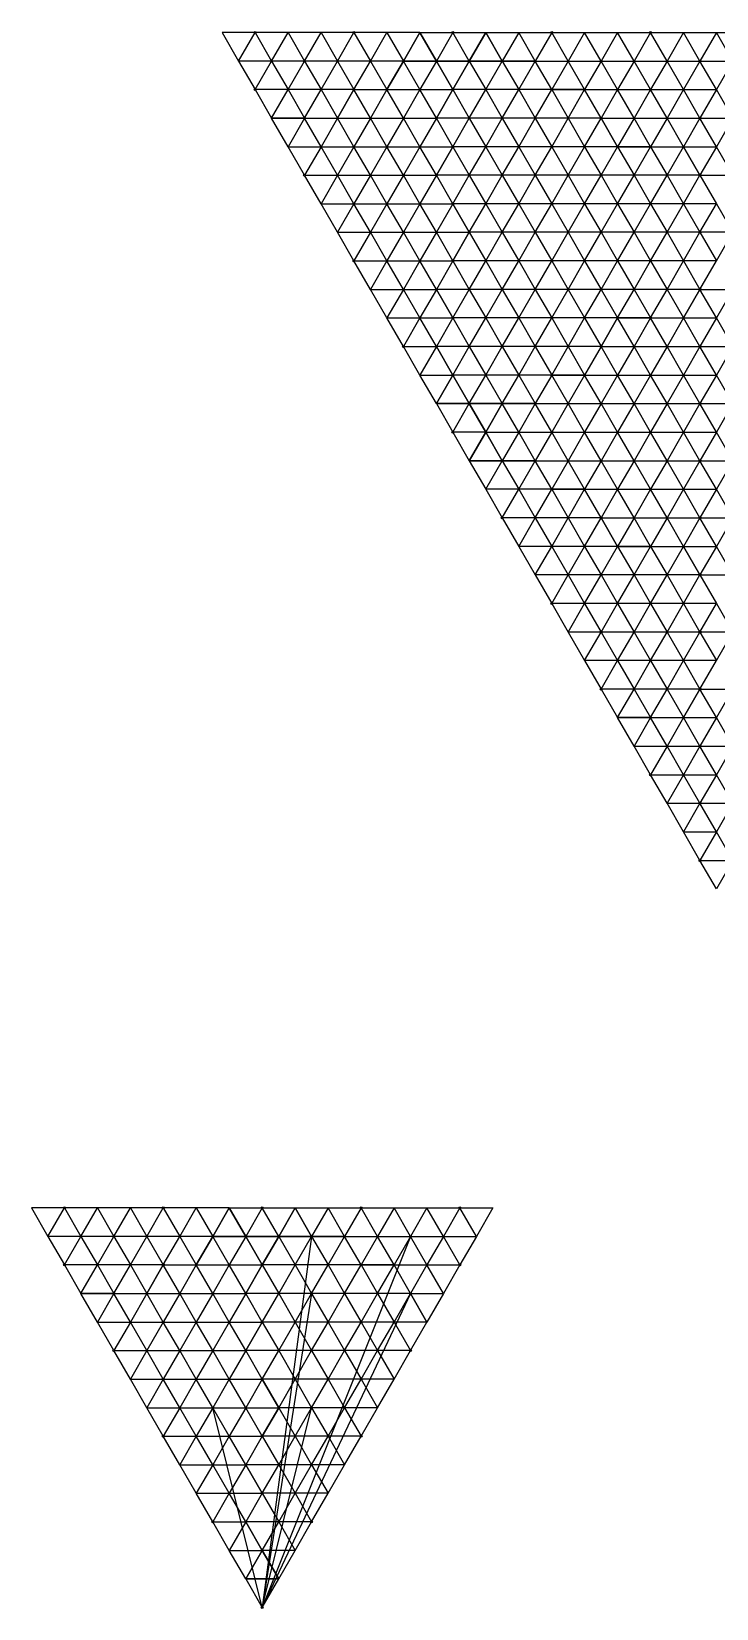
# Model space of a CAD drawing. Header units: inches. Extents: x -9 to 1883, y -44 to 1855.
# Drawn here: x 804 to 1164, y -31 to 797 of the extents above; entities that cross this region are included whole.
import ezdxf

# ---------------------------------------------------------------- set-up
doc = ezdxf.new("R2010")
doc.units = ezdxf.units.IN
doc.header["$MEASUREMENT"] = 0

msp = doc.modelspace()

# ---------------------------------------------------------------- linework, layer by layer
at = {"color": 2}
for p in [(1003.11, 164.13), (951.15, 164.13)]:
    msp.add_line(p, (925.17, -30.87), dxfattribs=at)
at = {"color": 4}
for p in [(951.15, 134.13), (1003.11, 134.13)]:
    msp.add_line(p, (925.17, -30.87), dxfattribs=at)
at = {"color": 3}
for q in [(899.19, 74.13), (951.15, 74.13)]:
    msp.add_line((925.17, -30.87), q, dxfattribs=at)
for points in [[(921.44, 796.69), (904.12, 796.69), (912.78, 781.69)], [(921.44, 796.69), (930.1, 781.69), (912.78, 781.69)], [(921.44, 796.69), (930.1, 781.69), (938.76, 796.69)], [(947.42, 781.69), (930.1, 781.69), (938.76, 796.69)], [(947.42, 781.69), (956.08, 796.69), (938.76, 796.69)], [(947.42, 781.69), (956.08, 796.69), (964.75, 781.69)], [(973.41, 796.69), (956.08, 796.69), (964.75, 781.69)], [(973.41, 796.69), (982.07, 781.69), (964.75, 781.69)], [(973.41, 796.69), (982.07, 781.69), (990.73, 796.69)], [(999.39, 781.69), (982.07, 781.69), (990.73, 796.69)], [(999.39, 781.69), (1008.05, 796.69), (990.73, 796.69)], [(999.39, 781.69), (1008.05, 796.69), (1016.71, 781.69)], [(999.39, 781.69), (1016.71, 781.69), (1008.05, 796.69)], [(1025.37, 796.69), (1016.71, 781.69), (1008.05, 796.69)], [(1025.37, 796.69), (1016.71, 781.69), (1034.03, 781.69)], [(1025.37, 796.69), (1042.69, 796.69), (1034.03, 781.69)], [(1051.35, 781.69), (1034.03, 781.69), (1042.69, 796.69)], [(1051.35, 781.69), (1042.69, 796.69), (1034.03, 781.69)], [(1051.35, 781.69), (1042.69, 796.69), (1060.01, 796.69)], [(1051.35, 781.69), (1068.67, 781.69), (1060.01, 796.69)], [(1077.33, 796.69), (1068.67, 781.69), (1060.01, 796.69)], [(1077.33, 796.69), (1068.67, 781.69), (1085.99, 781.69)], [(1077.33, 796.69), (1094.65, 796.69), (1085.99, 781.69)], [(1103.31, 781.69), (1094.65, 796.69), (1085.99, 781.69)], [(1103.31, 781.69), (1094.65, 796.69), (1111.97, 796.69)], [(1103.31, 781.69), (1120.63, 781.69), (1111.97, 796.69)], [(1129.29, 796.69), (1120.63, 781.69), (1111.97, 796.69)], [(1129.29, 796.69), (1120.63, 781.69), (1137.95, 781.69)], [(1129.29, 796.69), (1146.61, 796.69), (1137.95, 781.69)], [(1155.27, 781.69), (1146.61, 796.69), (1137.95, 781.69)], [(1155.27, 781.69), (1146.61, 796.69), (1163.93, 796.69)], [(1155.27, 781.69), (1172.59, 781.69), (1163.93, 796.69)], [(1181.25, 796.69), (1172.59, 781.69), (1163.93, 796.69)], [(921.44, 766.69), (930.1, 781.69), (912.78, 781.69)], [(921.44, 766.69), (930.1, 781.69), (938.76, 766.69)], [(947.42, 781.69), (930.1, 781.69), (938.76, 766.69)], [(947.42, 781.69), (956.08, 766.69), (938.76, 766.69)], [(947.42, 781.69), (956.08, 766.69), (964.75, 781.69)], [(973.41, 766.69), (956.08, 766.69), (964.75, 781.69)], [(973.41, 766.69), (982.07, 781.69), (964.75, 781.69)], [(999.39, 781.69), (982.07, 781.69), (990.73, 766.69)], [(999.39, 781.69), (990.73, 766.69), (1008.05, 766.69)], [(999.39, 781.69), (1016.71, 781.69), (1008.05, 766.69)], [(1025.37, 766.69), (1016.71, 781.69), (1008.05, 766.69)], [(1025.37, 766.69), (1034.03, 781.69), (1016.71, 781.69)], [(1025.37, 766.69), (1016.71, 781.69), (1034.03, 781.69)], [(1025.37, 766.69), (1034.03, 781.69), (1042.69, 766.69)], [(1051.35, 781.69), (1034.03, 781.69), (1042.69, 766.69)], [(1051.35, 781.69), (1060.01, 766.69), (1042.69, 766.69)], [(1051.35, 781.69), (1060.01, 766.69), (1068.67, 781.69)], [(1077.33, 766.69), (1068.67, 781.69), (1085.99, 781.69)], [(1077.33, 766.69), (1094.65, 766.69), (1085.99, 781.69)], [(1103.31, 781.69), (1094.65, 766.69), (1085.99, 781.69)], [(1103.31, 781.69), (1094.65, 766.69), (1111.97, 766.69)], [(1103.31, 781.69), (1120.63, 781.69), (1111.97, 766.69)], [(1129.29, 766.69), (1120.63, 781.69), (1111.97, 766.69)], [(1129.29, 766.69), (1120.63, 781.69), (1137.95, 781.69)], [(1129.29, 766.69), (1146.61, 766.69), (1137.95, 781.69)], [(1155.27, 781.69), (1146.61, 766.69), (1137.95, 781.69)], [(1155.27, 781.69), (1146.61, 766.69), (1163.93, 766.69)], [(1155.27, 781.69), (1172.59, 781.69), (1163.93, 766.69)], [(921.44, 766.69), (930.1, 751.69), (938.76, 766.69)], [(947.42, 751.69), (930.1, 751.69), (938.76, 766.69)], [(947.42, 751.69), (956.08, 766.69), (938.76, 766.69)], [(973.41, 766.69), (956.08, 766.69), (964.75, 751.69)], [(973.41, 766.69), (964.75, 751.69), (982.07, 751.69)], [(973.41, 766.69), (990.73, 766.69), (982.07, 751.69)], [(999.39, 751.69), (990.73, 766.69), (982.07, 751.69)], [(999.39, 751.69), (990.73, 766.69), (1008.05, 766.69)], [(999.39, 751.69), (1016.71, 751.69), (1008.05, 766.69)], [(1025.37, 766.69), (1016.71, 751.69), (1008.05, 766.69)], [(1025.37, 766.69), (1034.03, 751.69), (1016.71, 751.69)], [(1025.37, 766.69), (1034.03, 751.69), (1042.69, 766.69)], [(1051.35, 751.69), (1034.03, 751.69), (1042.69, 766.69)], [(1051.35, 751.69), (1060.01, 766.69), (1042.69, 766.69)], [(1051.35, 751.69), (1060.01, 766.69), (1068.67, 751.69)], [(1077.33, 766.69), (1060.01, 766.69), (1068.67, 751.69)], [(1077.33, 766.69), (1085.99, 751.69), (1068.67, 751.69)], [(1077.33, 766.69), (1085.99, 751.69), (1094.65, 766.69)], [(1103.31, 751.69), (1094.65, 766.69), (1111.97, 766.69)], [(1103.31, 751.69), (1120.63, 751.69), (1111.97, 766.69)], [(1129.29, 766.69), (1120.63, 751.69), (1111.97, 766.69)], [(1129.29, 766.69), (1120.63, 751.69), (1137.95, 751.69)], [(1129.29, 766.69), (1146.61, 766.69), (1137.95, 751.69)], [(1155.27, 751.69), (1146.61, 766.69), (1137.95, 751.69)], [(1155.27, 751.69), (1146.61, 766.69), (1163.93, 766.69)], [(1155.27, 751.69), (1172.59, 751.69), (1163.93, 766.69)], [(947.42, 751.69), (938.76, 736.69), (930.1, 751.69)], [(947.42, 751.69), (938.76, 736.69), (956.08, 736.69)], [(947.42, 751.69), (964.75, 751.69), (956.08, 736.69)], [(973.41, 736.69), (964.75, 751.69), (956.08, 736.69)], [(973.41, 736.69), (964.75, 751.69), (982.07, 751.69)], [(973.41, 736.69), (990.73, 736.69), (982.07, 751.69)], [(999.39, 751.69), (990.73, 736.69), (982.07, 751.69)], [(999.39, 751.69), (990.73, 736.69), (1008.05, 736.69)], [(999.39, 751.69), (1016.71, 751.69), (1008.05, 736.69)], [(1025.37, 736.69), (1016.71, 751.69), (1008.05, 736.69)], [(1025.37, 736.69), (1034.03, 751.69), (1042.69, 736.69)], [(1051.35, 751.69), (1034.03, 751.69), (1042.69, 736.69)], [(1051.35, 751.69), (1060.01, 736.69), (1042.69, 736.69)], [(1051.35, 751.69), (1060.01, 736.69), (1068.67, 751.69)], [(1077.33, 736.69), (1060.01, 736.69), (1068.67, 751.69)], [(1077.33, 736.69), (1085.99, 751.69), (1068.67, 751.69)], [(1077.33, 736.69), (1085.99, 751.69), (1094.65, 736.69)], [(1103.31, 751.69), (1085.99, 751.69), (1094.65, 736.69)], [(1103.31, 751.69), (1111.97, 736.69), (1094.65, 736.69)], [(1103.31, 751.69), (1120.63, 751.69), (1111.97, 736.69)], [(1129.29, 736.69), (1120.63, 751.69), (1111.97, 736.69)], [(1129.29, 736.69), (1120.63, 751.69), (1137.95, 751.69)], [(1129.29, 736.69), (1146.61, 736.69), (1137.95, 751.69)], [(1155.27, 751.69), (1146.61, 736.69), (1137.95, 751.69)], [(1155.27, 751.69), (1146.61, 736.69), (1163.93, 736.69)], [(1155.27, 751.69), (1172.59, 751.69), (1163.93, 736.69)], [(947.42, 721.69), (938.76, 736.69), (956.08, 736.69)], [(947.42, 721.69), (964.75, 721.69), (956.08, 736.69)], [(973.41, 736.69), (964.75, 721.69), (956.08, 736.69)], [(973.41, 736.69), (964.75, 721.69), (982.07, 721.69)], [(973.41, 736.69), (990.73, 736.69), (982.07, 721.69)], [(999.39, 721.69), (990.73, 736.69), (982.07, 721.69)], [(999.39, 721.69), (990.73, 736.69), (1008.05, 736.69)], [(999.39, 721.69), (1016.71, 721.69), (1008.05, 736.69)], [(1025.37, 736.69), (1016.71, 721.69), (1008.05, 736.69)], [(1025.37, 736.69), (1034.03, 721.69), (1016.71, 721.69)], [(1025.37, 736.69), (1034.03, 721.69), (1042.69, 736.69)], [(1051.35, 721.69), (1034.03, 721.69), (1042.69, 736.69)], [(1051.35, 721.69), (1060.01, 736.69), (1042.69, 736.69)], [(1051.35, 721.69), (1060.01, 736.69), (1068.67, 721.69)], [(1077.33, 736.69), (1060.01, 736.69), (1068.67, 721.69)], [(1077.33, 736.69), (1085.99, 721.69), (1068.67, 721.69)], [(1077.33, 736.69), (1085.99, 721.69), (1094.65, 736.69)], [(1103.31, 721.69), (1085.99, 721.69), (1094.65, 736.69)], [(1103.31, 721.69), (1111.97, 736.69), (1094.65, 736.69)], [(1103.31, 721.69), (1111.97, 736.69), (1120.63, 721.69)], [(1129.29, 736.69), (1111.97, 736.69), (1120.63, 721.69)], [(1129.29, 736.69), (1137.95, 721.69), (1120.63, 721.69)], [(1155.27, 721.69), (1137.95, 721.69), (1146.61, 736.69)], [(1155.27, 721.69), (1146.61, 736.69), (1163.93, 736.69)], [(1155.27, 721.69), (1172.59, 721.69), (1163.93, 736.69)], [(947.42, 721.69), (964.75, 721.69), (956.08, 706.69)], [(973.41, 706.69), (964.75, 721.69), (956.08, 706.69)], [(973.41, 706.69), (964.75, 721.69), (982.07, 721.69)], [(973.41, 706.69), (990.73, 706.69), (982.07, 721.69)], [(999.39, 721.69), (990.73, 706.69), (982.07, 721.69)], [(999.39, 721.69), (990.73, 706.69), (1008.05, 706.69)], [(999.39, 721.69), (1016.71, 721.69), (1008.05, 706.69)], [(1025.37, 706.69), (1016.71, 721.69), (1008.05, 706.69)], [(1025.37, 706.69), (1034.03, 721.69), (1042.69, 706.69)], [(1051.35, 721.69), (1034.03, 721.69), (1042.69, 706.69)], [(1051.35, 721.69), (1060.01, 706.69), (1042.69, 706.69)], [(1051.35, 721.69), (1060.01, 706.69), (1068.67, 721.69)], [(1077.33, 706.69), (1060.01, 706.69), (1068.67, 721.69)], [(1077.33, 706.69), (1085.99, 721.69), (1068.67, 721.69)], [(1077.33, 706.69), (1085.99, 721.69), (1094.65, 706.69)], [(1103.31, 721.69), (1085.99, 721.69), (1094.65, 706.69)], [(1103.31, 721.69), (1111.97, 706.69), (1094.65, 706.69)], [(1103.31, 721.69), (1111.97, 706.69), (1120.63, 721.69)], [(1129.29, 706.69), (1111.97, 706.69), (1120.63, 721.69)], [(1129.29, 706.69), (1137.95, 721.69), (1120.63, 721.69)], [(1129.29, 706.69), (1137.95, 721.69), (1146.61, 706.69)], [(1155.27, 721.69), (1137.95, 721.69), (1146.61, 706.69)], [(1155.27, 721.69), (1163.93, 706.69), (1146.61, 706.69)], [(973.41, 706.69), (964.75, 691.69), (956.08, 706.69)], [(973.41, 706.69), (964.75, 691.69), (982.07, 691.69)], [(973.41, 706.69), (990.73, 706.69), (982.07, 691.69)], [(999.39, 691.69), (990.73, 706.69), (982.07, 691.69)], [(999.39, 691.69), (990.73, 706.69), (1008.05, 706.69)], [(999.39, 691.69), (1016.71, 691.69), (1008.05, 706.69)], [(1025.37, 706.69), (1016.71, 691.69), (1008.05, 706.69)], [(1025.37, 706.69), (1016.71, 691.69), (1034.03, 691.69)], [(1025.37, 706.69), (1034.03, 691.69), (1042.69, 706.69)], [(1051.35, 691.69), (1034.03, 691.69), (1042.69, 706.69)], [(1051.35, 691.69), (1060.01, 706.69), (1042.69, 706.69)], [(1051.35, 691.69), (1060.01, 706.69), (1068.67, 691.69)], [(1077.33, 706.69), (1060.01, 706.69), (1068.67, 691.69)], [(1077.33, 706.69), (1085.99, 691.69), (1068.67, 691.69)], [(1077.33, 706.69), (1085.99, 691.69), (1094.65, 706.69)], [(1103.31, 691.69), (1085.99, 691.69), (1094.65, 706.69)], [(1103.31, 691.69), (1111.97, 706.69), (1094.65, 706.69)], [(1103.31, 691.69), (1111.97, 706.69), (1120.63, 691.69)], [(1129.29, 706.69), (1111.97, 706.69), (1120.63, 691.69)], [(1129.29, 706.69), (1137.95, 691.69), (1120.63, 691.69)], [(1129.29, 706.69), (1137.95, 691.69), (1146.61, 706.69)], [(1155.27, 691.69), (1137.95, 691.69), (1146.61, 706.69)], [(1155.27, 691.69), (1163.93, 706.69), (1146.61, 706.69)], [(1155.27, 691.69), (1163.93, 706.69), (1172.59, 691.69)], [(973.41, 676.69), (964.75, 691.69), (982.07, 691.69)], [(973.41, 676.69), (990.73, 676.69), (982.07, 691.69)], [(999.39, 691.69), (990.73, 676.69), (982.07, 691.69)], [(999.39, 691.69), (990.73, 676.69), (1008.05, 676.69)], [(999.39, 691.69), (1016.71, 691.69), (1008.05, 676.69)], [(1025.37, 676.69), (1016.71, 691.69), (1008.05, 676.69)], [(1025.37, 676.69), (1016.71, 691.69), (1034.03, 691.69)], [(1025.37, 676.69), (1034.03, 691.69), (1042.69, 676.69)], [(1051.35, 691.69), (1034.03, 691.69), (1042.69, 676.69)], [(1051.35, 691.69), (1060.01, 676.69), (1042.69, 676.69)], [(1051.35, 691.69), (1060.01, 676.69), (1068.67, 691.69)], [(1077.33, 676.69), (1060.01, 676.69), (1068.67, 691.69)], [(1077.33, 676.69), (1085.99, 691.69), (1068.67, 691.69)], [(1077.33, 676.69), (1085.99, 691.69), (1094.65, 676.69)], [(1103.31, 691.69), (1085.99, 691.69), (1094.65, 676.69)], [(1103.31, 691.69), (1111.97, 676.69), (1094.65, 676.69)], [(1103.31, 691.69), (1111.97, 676.69), (1120.63, 691.69)], [(1129.29, 676.69), (1111.97, 676.69), (1120.63, 691.69)], [(1129.29, 676.69), (1137.95, 691.69), (1120.63, 691.69)], [(1129.29, 676.69), (1137.95, 691.69), (1146.61, 676.69)], [(1155.27, 691.69), (1137.95, 691.69), (1146.61, 676.69)], [(1155.27, 691.69), (1163.93, 676.69), (1146.61, 676.69)], [(1155.27, 691.69), (1163.93, 676.69), (1172.59, 691.69)], [(973.41, 676.69), (990.73, 676.69), (982.07, 661.69)], [(999.39, 661.69), (990.73, 676.69), (982.07, 661.69)], [(999.39, 661.69), (990.73, 676.69), (1008.05, 676.69)], [(999.39, 661.69), (1016.71, 661.69), (1008.05, 676.69)], [(1025.37, 676.69), (1016.71, 661.69), (1008.05, 676.69)], [(1025.37, 676.69), (1034.03, 661.69), (1042.69, 676.69)], [(1051.35, 661.69), (1034.03, 661.69), (1042.69, 676.69)], [(1051.35, 661.69), (1060.01, 676.69), (1042.69, 676.69)], [(1051.35, 661.69), (1060.01, 676.69), (1068.67, 661.69)], [(1077.33, 676.69), (1060.01, 676.69), (1068.67, 661.69)], [(1077.33, 676.69), (1085.99, 661.69), (1068.67, 661.69)], [(1077.33, 676.69), (1085.99, 661.69), (1094.65, 676.69)], [(1103.31, 661.69), (1085.99, 661.69), (1094.65, 676.69)], [(1103.31, 661.69), (1111.97, 676.69), (1094.65, 676.69)], [(1103.31, 661.69), (1111.97, 676.69), (1120.63, 661.69)], [(1129.29, 676.69), (1111.97, 676.69), (1120.63, 661.69)], [(1129.29, 676.69), (1137.95, 661.69), (1120.63, 661.69)], [(1129.29, 676.69), (1137.95, 661.69), (1146.61, 676.69)], [(1155.27, 661.69), (1137.95, 661.69), (1146.61, 676.69)], [(1155.27, 661.69), (1163.93, 676.69), (1146.61, 676.69)], [(999.39, 661.69), (990.73, 646.69), (982.07, 661.69)], [(999.39, 661.69), (990.73, 646.69), (1008.05, 646.69)], [(999.39, 661.69), (1016.71, 661.69), (1008.05, 646.69)], [(1025.37, 646.69), (1016.71, 661.69), (1008.05, 646.69)], [(1025.37, 646.69), (1034.03, 661.69), (1016.71, 661.69)], [(1025.37, 646.69), (1034.03, 661.69), (1042.69, 646.69)], [(1051.35, 661.69), (1034.03, 661.69), (1042.69, 646.69)], [(1051.35, 661.69), (1060.01, 646.69), (1042.69, 646.69)], [(1051.35, 661.69), (1060.01, 646.69), (1068.67, 661.69)], [(1077.33, 646.69), (1060.01, 646.69), (1068.67, 661.69)], [(1077.33, 646.69), (1085.99, 661.69), (1068.67, 661.69)], [(1077.33, 646.69), (1085.99, 661.69), (1094.65, 646.69)], [(1103.31, 661.69), (1085.99, 661.69), (1094.65, 646.69)], [(1103.31, 661.69), (1111.97, 646.69), (1094.65, 646.69)], [(1103.31, 661.69), (1111.97, 646.69), (1120.63, 661.69)], [(1129.29, 646.69), (1111.97, 646.69), (1120.63, 661.69)], [(1129.29, 646.69), (1137.95, 661.69), (1120.63, 661.69)], [(1155.27, 661.69), (1137.95, 661.69), (1146.61, 646.69)], [(1155.27, 661.69), (1146.61, 646.69), (1163.93, 646.69)], [(1155.27, 661.69), (1172.59, 661.69), (1163.93, 646.69)], [(999.39, 631.69), (990.73, 646.69), (1008.05, 646.69)], [(999.39, 631.69), (1016.71, 631.69), (1008.05, 646.69)], [(1025.37, 646.69), (1016.71, 631.69), (1008.05, 646.69)], [(1025.37, 646.69), (1034.03, 631.69), (1042.69, 646.69)], [(1051.35, 631.69), (1034.03, 631.69), (1042.69, 646.69)], [(1051.35, 631.69), (1060.01, 646.69), (1042.69, 646.69)], [(1051.35, 631.69), (1060.01, 646.69), (1068.67, 631.69)], [(1077.33, 646.69), (1060.01, 646.69), (1068.67, 631.69)], [(1077.33, 646.69), (1085.99, 631.69), (1068.67, 631.69)], [(1077.33, 646.69), (1085.99, 631.69), (1094.65, 646.69)], [(1103.31, 631.69), (1085.99, 631.69), (1094.65, 646.69)], [(1103.31, 631.69), (1111.97, 646.69), (1094.65, 646.69)], [(1103.31, 631.69), (1120.63, 631.69), (1111.97, 646.69)], [(1129.29, 646.69), (1120.63, 631.69), (1111.97, 646.69)], [(1129.29, 646.69), (1120.63, 631.69), (1137.95, 631.69)], [(1129.29, 646.69), (1146.61, 646.69), (1137.95, 631.69)], [(1155.27, 631.69), (1146.61, 646.69), (1137.95, 631.69)], [(1155.27, 631.69), (1146.61, 646.69), (1163.93, 646.69)], [(1155.27, 631.69), (1172.59, 631.69), (1163.93, 646.69)], [(999.39, 631.69), (1016.71, 631.69), (1008.05, 616.69)], [(1025.37, 616.69), (1016.71, 631.69), (1008.05, 616.69)], [(1025.37, 616.69), (1034.03, 631.69), (1016.71, 631.69)], [(1025.37, 616.69), (1034.03, 631.69), (1042.69, 616.69)], [(1051.35, 631.69), (1034.03, 631.69), (1042.69, 616.69)], [(1051.35, 631.69), (1060.01, 616.69), (1042.69, 616.69)], [(1051.35, 631.69), (1060.01, 616.69), (1068.67, 631.69)], [(1077.33, 616.69), (1060.01, 616.69), (1068.67, 631.69)], [(1077.33, 616.69), (1085.99, 631.69), (1068.67, 631.69)], [(1077.33, 616.69), (1085.99, 631.69), (1094.65, 616.69)], [(1103.31, 631.69), (1094.65, 616.69), (1111.97, 616.69)], [(1103.31, 631.69), (1120.63, 631.69), (1111.97, 616.69)], [(1129.29, 616.69), (1120.63, 631.69), (1111.97, 616.69)], [(1129.29, 616.69), (1120.63, 631.69), (1137.95, 631.69)], [(1129.29, 616.69), (1146.61, 616.69), (1137.95, 631.69)], [(1155.27, 631.69), (1146.61, 616.69), (1137.95, 631.69)], [(1155.27, 631.69), (1146.61, 616.69), (1163.93, 616.69)], [(1155.27, 631.69), (1172.59, 631.69), (1163.93, 616.69)], [(1025.37, 616.69), (1016.71, 601.69), (1008.05, 616.69)], [(1025.37, 616.69), (1034.03, 601.69), (1016.71, 601.69)], [(1025.37, 616.69), (1016.71, 601.69), (1034.03, 601.69)], [(1025.37, 616.69), (1034.03, 601.69), (1042.69, 616.69)], [(1051.35, 601.69), (1034.03, 601.69), (1042.69, 616.69)], [(1051.35, 601.69), (1060.01, 616.69), (1042.69, 616.69)], [(1051.35, 601.69), (1060.01, 616.69), (1068.67, 601.69)], [(1077.33, 616.69), (1068.67, 601.69), (1085.99, 601.69)], [(1077.33, 616.69), (1094.65, 616.69), (1085.99, 601.69)], [(1103.31, 601.69), (1094.65, 616.69), (1085.99, 601.69)], [(1103.31, 601.69), (1094.65, 616.69), (1111.97, 616.69)], [(1103.31, 601.69), (1120.63, 601.69), (1111.97, 616.69)], [(1129.29, 616.69), (1120.63, 601.69), (1111.97, 616.69)], [(1129.29, 616.69), (1120.63, 601.69), (1137.95, 601.69)], [(1129.29, 616.69), (1146.61, 616.69), (1137.95, 601.69)], [(1155.27, 601.69), (1146.61, 616.69), (1137.95, 601.69)], [(1155.27, 601.69), (1146.61, 616.69), (1163.93, 616.69)], [(1155.27, 601.69), (1172.59, 601.69), (1163.93, 616.69)], [(1025.37, 586.69), (1034.03, 601.69), (1016.71, 601.69)], [(1025.37, 586.69), (1034.03, 601.69), (1042.69, 586.69)], [(1051.35, 601.69), (1034.03, 601.69), (1042.69, 586.69)], [(1051.35, 601.69), (1042.69, 586.69), (1034.03, 601.69)], [(1051.35, 601.69), (1042.69, 586.69), (1060.01, 586.69)], [(1051.35, 601.69), (1068.67, 601.69), (1060.01, 586.69)], [(1077.33, 586.69), (1068.67, 601.69), (1060.01, 586.69)], [(1077.33, 586.69), (1068.67, 601.69), (1085.99, 601.69)], [(1077.33, 586.69), (1094.65, 586.69), (1085.99, 601.69)], [(1103.31, 601.69), (1094.65, 586.69), (1085.99, 601.69)], [(1103.31, 601.69), (1094.65, 586.69), (1111.97, 586.69)], [(1103.31, 601.69), (1120.63, 601.69), (1111.97, 586.69)], [(1129.29, 586.69), (1120.63, 601.69), (1111.97, 586.69)], [(1129.29, 586.69), (1120.63, 601.69), (1137.95, 601.69)], [(1129.29, 586.69), (1146.61, 586.69), (1137.95, 601.69)], [(1155.27, 601.69), (1146.61, 586.69), (1137.95, 601.69)], [(1155.27, 601.69), (1146.61, 586.69), (1163.93, 586.69)], [(1155.27, 601.69), (1172.59, 601.69), (1163.93, 586.69)], [(1025.37, 586.69), (1034.03, 571.69), (1042.69, 586.69)], [(1051.35, 571.69), (1034.03, 571.69), (1042.69, 586.69)], [(1051.35, 571.69), (1042.69, 586.69), (1034.03, 571.69)], [(1051.35, 571.69), (1042.69, 586.69), (1060.01, 586.69)], [(1051.35, 571.69), (1068.67, 571.69), (1060.01, 586.69)], [(1077.33, 586.69), (1068.67, 571.69), (1060.01, 586.69)], [(1077.33, 586.69), (1068.67, 571.69), (1085.99, 571.69)], [(1077.33, 586.69), (1094.65, 586.69), (1085.99, 571.69)], [(1103.31, 571.69), (1094.65, 586.69), (1085.99, 571.69)], [(1103.31, 571.69), (1094.65, 586.69), (1111.97, 586.69)], [(1103.31, 571.69), (1120.63, 571.69), (1111.97, 586.69)], [(1129.29, 586.69), (1120.63, 571.69), (1111.97, 586.69)], [(1129.29, 586.69), (1120.63, 571.69), (1137.95, 571.69)], [(1129.29, 586.69), (1146.61, 586.69), (1137.95, 571.69)], [(1155.27, 571.69), (1146.61, 586.69), (1137.95, 571.69)], [(1155.27, 571.69), (1146.61, 586.69), (1163.93, 586.69)], [(1155.27, 571.69), (1172.59, 571.69), (1163.93, 586.69)], [(1051.35, 571.69), (1034.03, 571.69), (1042.69, 556.69)], [(1051.35, 571.69), (1060.01, 556.69), (1042.69, 556.69)], [(1051.35, 571.69), (1060.01, 556.69), (1068.67, 571.69)], [(1077.33, 556.69), (1068.67, 571.69), (1085.99, 571.69)], [(1077.33, 556.69), (1094.65, 556.69), (1085.99, 571.69)], [(1103.31, 571.69), (1094.65, 556.69), (1085.99, 571.69)], [(1103.31, 571.69), (1094.65, 556.69), (1111.97, 556.69)], [(1103.31, 571.69), (1120.63, 571.69), (1111.97, 556.69)], [(1129.29, 556.69), (1120.63, 571.69), (1111.97, 556.69)], [(1129.29, 556.69), (1120.63, 571.69), (1137.95, 571.69)], [(1129.29, 556.69), (1146.61, 556.69), (1137.95, 571.69)], [(1155.27, 571.69), (1146.61, 556.69), (1137.95, 571.69)], [(1155.27, 571.69), (1146.61, 556.69), (1163.93, 556.69)], [(1155.27, 571.69), (1172.59, 571.69), (1163.93, 556.69)], [(1051.35, 541.69), (1060.01, 556.69), (1042.69, 556.69)], [(1051.35, 541.69), (1060.01, 556.69), (1068.67, 541.69)], [(1077.33, 556.69), (1060.01, 556.69), (1068.67, 541.69)], [(1077.33, 556.69), (1085.99, 541.69), (1068.67, 541.69)], [(1077.33, 556.69), (1085.99, 541.69), (1094.65, 556.69)], [(1103.31, 541.69), (1094.65, 556.69), (1111.97, 556.69)], [(1103.31, 541.69), (1120.63, 541.69), (1111.97, 556.69)], [(1129.29, 556.69), (1120.63, 541.69), (1111.97, 556.69)], [(1129.29, 556.69), (1120.63, 541.69), (1137.95, 541.69)], [(1129.29, 556.69), (1146.61, 556.69), (1137.95, 541.69)], [(1155.27, 541.69), (1146.61, 556.69), (1137.95, 541.69)], [(1155.27, 541.69), (1146.61, 556.69), (1163.93, 556.69)], [(1155.27, 541.69), (1172.59, 541.69), (1163.93, 556.69)], [(1051.35, 541.69), (1060.01, 526.69), (1068.67, 541.69)], [(1077.33, 526.69), (1060.01, 526.69), (1068.67, 541.69)], [(1077.33, 526.69), (1085.99, 541.69), (1068.67, 541.69)], [(1077.33, 526.69), (1085.99, 541.69), (1094.65, 526.69)], [(1103.31, 541.69), (1085.99, 541.69), (1094.65, 526.69)], [(1103.31, 541.69), (1111.97, 526.69), (1094.65, 526.69)], [(1103.31, 541.69), (1120.63, 541.69), (1111.97, 526.69)], [(1129.29, 526.69), (1120.63, 541.69), (1111.97, 526.69)], [(1129.29, 526.69), (1120.63, 541.69), (1137.95, 541.69)], [(1129.29, 526.69), (1146.61, 526.69), (1137.95, 541.69)], [(1155.27, 541.69), (1146.61, 526.69), (1137.95, 541.69)], [(1155.27, 541.69), (1146.61, 526.69), (1163.93, 526.69)], [(1155.27, 541.69), (1172.59, 541.69), (1163.93, 526.69)], [(1077.33, 526.69), (1060.01, 526.69), (1068.67, 511.69)], [(1077.33, 526.69), (1085.99, 511.69), (1068.67, 511.69)], [(1077.33, 526.69), (1085.99, 511.69), (1094.65, 526.69)], [(1103.31, 511.69), (1085.99, 511.69), (1094.65, 526.69)], [(1103.31, 511.69), (1111.97, 526.69), (1094.65, 526.69)], [(1103.31, 511.69), (1111.97, 526.69), (1120.63, 511.69)], [(1129.29, 526.69), (1111.97, 526.69), (1120.63, 511.69)], [(1129.29, 526.69), (1137.95, 511.69), (1120.63, 511.69)], [(1155.27, 511.69), (1137.95, 511.69), (1146.61, 526.69)], [(1155.27, 511.69), (1146.61, 526.69), (1163.93, 526.69)], [(1155.27, 511.69), (1172.59, 511.69), (1163.93, 526.69)], [(1077.33, 496.69), (1085.99, 511.69), (1068.67, 511.69)], [(1077.33, 496.69), (1085.99, 511.69), (1094.65, 496.69)], [(1103.31, 511.69), (1085.99, 511.69), (1094.65, 496.69)], [(1103.31, 511.69), (1111.97, 496.69), (1094.65, 496.69)], [(1103.31, 511.69), (1111.97, 496.69), (1120.63, 511.69)], [(1129.29, 496.69), (1111.97, 496.69), (1120.63, 511.69)], [(1129.29, 496.69), (1137.95, 511.69), (1120.63, 511.69)], [(1129.29, 496.69), (1137.95, 511.69), (1146.61, 496.69)], [(1155.27, 511.69), (1137.95, 511.69), (1146.61, 496.69)], [(1155.27, 511.69), (1163.93, 496.69), (1146.61, 496.69)], [(1077.33, 496.69), (1085.99, 481.69), (1094.65, 496.69)], [(1103.31, 481.69), (1085.99, 481.69), (1094.65, 496.69)], [(1103.31, 481.69), (1111.97, 496.69), (1094.65, 496.69)], [(1103.31, 481.69), (1111.97, 496.69), (1120.63, 481.69)], [(1129.29, 496.69), (1111.97, 496.69), (1120.63, 481.69)], [(1129.29, 496.69), (1137.95, 481.69), (1120.63, 481.69)], [(1129.29, 496.69), (1137.95, 481.69), (1146.61, 496.69)], [(1155.27, 481.69), (1137.95, 481.69), (1146.61, 496.69)], [(1155.27, 481.69), (1163.93, 496.69), (1146.61, 496.69)], [(1155.27, 481.69), (1163.93, 496.69), (1172.59, 481.69)], [(1103.31, 481.69), (1085.99, 481.69), (1094.65, 466.69)], [(1103.31, 481.69), (1111.97, 466.69), (1094.65, 466.69)], [(1103.31, 481.69), (1111.97, 466.69), (1120.63, 481.69)], [(1129.29, 466.69), (1111.97, 466.69), (1120.63, 481.69)], [(1129.29, 466.69), (1137.95, 481.69), (1120.63, 481.69)], [(1129.29, 466.69), (1137.95, 481.69), (1146.61, 466.69)], [(1155.27, 481.69), (1137.95, 481.69), (1146.61, 466.69)], [(1155.27, 481.69), (1163.93, 466.69), (1146.61, 466.69)], [(1155.27, 481.69), (1163.93, 466.69), (1172.59, 481.69)], [(1103.31, 451.69), (1111.97, 466.69), (1094.65, 466.69)], [(1103.31, 451.69), (1111.97, 466.69), (1120.63, 451.69)], [(1129.29, 466.69), (1111.97, 466.69), (1120.63, 451.69)], [(1129.29, 466.69), (1137.95, 451.69), (1120.63, 451.69)], [(1129.29, 466.69), (1137.95, 451.69), (1146.61, 466.69)], [(1155.27, 451.69), (1137.95, 451.69), (1146.61, 466.69)], [(1155.27, 451.69), (1163.93, 466.69), (1146.61, 466.69)], [(1103.31, 451.69), (1111.97, 436.69), (1120.63, 451.69)], [(1129.29, 436.69), (1111.97, 436.69), (1120.63, 451.69)], [(1129.29, 436.69), (1137.95, 451.69), (1120.63, 451.69)], [(1155.27, 451.69), (1137.95, 451.69), (1146.61, 436.69)], [(1155.27, 451.69), (1146.61, 436.69), (1163.93, 436.69)], [(1155.27, 451.69), (1172.59, 451.69), (1163.93, 436.69)], [(1129.29, 436.69), (1120.63, 421.69), (1111.97, 436.69)], [(1129.29, 436.69), (1120.63, 421.69), (1137.95, 421.69)], [(1129.29, 436.69), (1146.61, 436.69), (1137.95, 421.69)], [(1155.27, 421.69), (1146.61, 436.69), (1137.95, 421.69)], [(1155.27, 421.69), (1146.61, 436.69), (1163.93, 436.69)], [(1155.27, 421.69), (1172.59, 421.69), (1163.93, 436.69)], [(1129.29, 406.69), (1120.63, 421.69), (1137.95, 421.69)], [(1129.29, 406.69), (1146.61, 406.69), (1137.95, 421.69)], [(1155.27, 421.69), (1146.61, 406.69), (1137.95, 421.69)], [(1155.27, 421.69), (1146.61, 406.69), (1163.93, 406.69)], [(1155.27, 421.69), (1172.59, 421.69), (1163.93, 406.69)], [(1129.29, 406.69), (1146.61, 406.69), (1137.95, 391.69)], [(1155.27, 391.69), (1146.61, 406.69), (1137.95, 391.69)], [(1155.27, 391.69), (1146.61, 406.69), (1163.93, 406.69)], [(1155.27, 391.69), (1172.59, 391.69), (1163.93, 406.69)], [(1155.27, 391.69), (1146.61, 376.69), (1137.95, 391.69)], [(1155.27, 391.69), (1146.61, 376.69), (1163.93, 376.69)], [(1155.27, 391.69), (1172.59, 391.69), (1163.93, 376.69)], [(1155.27, 361.69), (1146.61, 376.69), (1163.93, 376.69)], [(1155.27, 361.69), (1172.59, 361.69), (1163.93, 376.69)], [(1155.27, 361.69), (1172.59, 361.69), (1163.93, 346.69)], [(821.24, 179.13), (803.92, 179.13), (812.58, 164.13)], [(821.24, 179.13), (829.9, 164.13), (812.58, 164.13)], [(821.24, 179.13), (829.9, 164.13), (838.56, 179.13)], [(847.22, 164.13), (829.9, 164.13), (838.56, 179.13)], [(847.22, 164.13), (855.88, 179.13), (838.56, 179.13)], [(847.22, 164.13), (855.88, 179.13), (864.54, 164.13)], [(873.2, 179.13), (855.88, 179.13), (864.54, 164.13)], [(873.2, 179.13), (881.87, 164.13), (864.54, 164.13)], [(873.2, 179.13), (881.87, 164.13), (890.53, 179.13)], [(899.19, 164.13), (881.87, 164.13), (890.53, 179.13)], [(899.19, 164.13), (907.85, 179.13), (890.53, 179.13)], [(899.19, 164.13), (907.85, 179.13), (916.51, 164.13)], [(899.19, 164.13), (916.51, 164.13), (907.85, 179.13)], [(925.17, 179.13), (916.51, 164.13), (907.85, 179.13)], [(925.17, 179.13), (916.51, 164.13), (933.83, 164.13)], [(925.17, 179.13), (942.49, 179.13), (933.83, 164.13)], [(951.15, 164.13), (933.83, 164.13), (942.49, 179.13)], [(951.15, 164.13), (942.49, 179.13), (933.83, 164.13)], [(951.15, 164.13), (942.49, 179.13), (959.81, 179.13)], [(951.15, 164.13), (968.47, 164.13), (959.81, 179.13)], [(977.13, 179.13), (968.47, 164.13), (959.81, 179.13)], [(977.13, 179.13), (968.47, 164.13), (985.79, 164.13)], [(977.13, 179.13), (994.45, 179.13), (985.79, 164.13)], [(1003.11, 164.13), (994.45, 179.13), (985.79, 164.13)], [(1003.11, 164.13), (994.45, 179.13), (1011.77, 179.13)], [(1003.11, 164.13), (1020.43, 164.13), (1011.77, 179.13)], [(1029.09, 179.13), (1020.43, 164.13), (1011.77, 179.13)], [(1029.09, 179.13), (1020.43, 164.13), (1037.75, 164.13)], [(1029.09, 179.13), (1046.41, 179.13), (1037.75, 164.13)], [(821.24, 149.13), (829.9, 164.13), (812.58, 164.13)], [(821.24, 149.13), (829.9, 164.13), (838.56, 149.13)], [(847.22, 164.13), (829.9, 164.13), (838.56, 149.13)], [(847.22, 164.13), (855.88, 149.13), (838.56, 149.13)], [(847.22, 164.13), (855.88, 149.13), (864.54, 164.13)], [(873.2, 149.13), (855.88, 149.13), (864.54, 164.13)], [(873.2, 149.13), (881.87, 164.13), (864.54, 164.13)], [(899.19, 164.13), (881.87, 164.13), (890.53, 149.13)], [(899.19, 164.13), (890.53, 149.13), (907.85, 149.13)], [(899.19, 164.13), (916.51, 164.13), (907.85, 149.13)], [(925.17, 149.13), (916.51, 164.13), (907.85, 149.13)], [(925.17, 149.13), (933.83, 164.13), (916.51, 164.13)], [(925.17, 149.13), (916.51, 164.13), (933.83, 164.13)], [(925.17, 149.13), (933.83, 164.13), (942.49, 149.13)], [(951.15, 164.13), (933.83, 164.13), (942.49, 149.13)], [(951.15, 164.13), (959.81, 149.13), (942.49, 149.13)], [(951.15, 164.13), (959.81, 149.13), (968.47, 164.13)], [(977.13, 149.13), (968.47, 164.13), (985.79, 164.13)], [(977.13, 149.13), (994.45, 149.13), (985.79, 164.13)], [(1003.11, 164.13), (994.45, 149.13), (985.79, 164.13)], [(1003.11, 164.13), (994.45, 149.13), (1011.77, 149.13)], [(1003.11, 164.13), (1020.43, 164.13), (1011.77, 149.13)], [(1029.09, 149.13), (1020.43, 164.13), (1011.77, 149.13)], [(1029.09, 149.13), (1020.43, 164.13), (1037.75, 164.13)], [(821.24, 149.13), (829.9, 134.13), (838.56, 149.13)], [(847.22, 134.13), (829.9, 134.13), (838.56, 149.13)], [(847.22, 134.13), (855.88, 149.13), (838.56, 149.13)], [(873.2, 149.13), (855.88, 149.13), (864.54, 134.13)], [(873.2, 149.13), (864.54, 134.13), (881.87, 134.13)], [(873.2, 149.13), (890.53, 149.13), (881.87, 134.13)], [(899.19, 134.13), (890.53, 149.13), (881.87, 134.13)], [(899.19, 134.13), (890.53, 149.13), (907.85, 149.13)], [(899.19, 134.13), (916.51, 134.13), (907.85, 149.13)], [(925.17, 149.13), (916.51, 134.13), (907.85, 149.13)], [(925.17, 149.13), (933.83, 134.13), (916.51, 134.13)], [(925.17, 149.13), (933.83, 134.13), (942.49, 149.13)], [(951.15, 134.13), (933.83, 134.13), (942.49, 149.13)], [(951.15, 134.13), (959.81, 149.13), (942.49, 149.13)], [(951.15, 134.13), (959.81, 149.13), (968.47, 134.13)], [(977.13, 149.13), (959.81, 149.13), (968.47, 134.13)], [(977.13, 149.13), (985.79, 134.13), (968.47, 134.13)], [(977.13, 149.13), (985.79, 134.13), (994.45, 149.13)], [(1003.11, 134.13), (994.45, 149.13), (1011.77, 149.13)], [(1003.11, 134.13), (1020.43, 134.13), (1011.77, 149.13)], [(1029.09, 149.13), (1020.43, 134.13), (1011.77, 149.13)], [(847.22, 134.13), (838.56, 119.13), (829.9, 134.13)], [(847.22, 134.13), (838.56, 119.13), (855.88, 119.13)], [(847.22, 134.13), (864.54, 134.13), (855.88, 119.13)], [(873.2, 119.13), (864.54, 134.13), (855.88, 119.13)], [(873.2, 119.13), (864.54, 134.13), (881.87, 134.13)], [(873.2, 119.13), (890.53, 119.13), (881.87, 134.13)], [(899.19, 134.13), (890.53, 119.13), (881.87, 134.13)], [(899.19, 134.13), (890.53, 119.13), (907.85, 119.13)], [(899.19, 134.13), (916.51, 134.13), (907.85, 119.13)], [(925.17, 119.13), (916.51, 134.13), (907.85, 119.13)], [(925.17, 119.13), (933.83, 134.13), (942.49, 119.13)], [(951.15, 134.13), (933.83, 134.13), (942.49, 119.13)], [(951.15, 134.13), (959.81, 119.13), (942.49, 119.13)], [(951.15, 134.13), (959.81, 119.13), (968.47, 134.13)], [(977.13, 119.13), (959.81, 119.13), (968.47, 134.13)], [(977.13, 119.13), (985.79, 134.13), (968.47, 134.13)], [(977.13, 119.13), (985.79, 134.13), (994.45, 119.13)], [(1003.11, 134.13), (985.79, 134.13), (994.45, 119.13)], [(1003.11, 134.13), (1011.77, 119.13), (994.45, 119.13)], [(1003.11, 134.13), (1020.43, 134.13), (1011.77, 119.13)], [(847.22, 104.13), (838.56, 119.13), (855.88, 119.13)], [(847.22, 104.13), (864.54, 104.13), (855.88, 119.13)], [(873.2, 119.13), (864.54, 104.13), (855.88, 119.13)], [(873.2, 119.13), (864.54, 104.13), (881.87, 104.13)], [(873.2, 119.13), (890.53, 119.13), (881.87, 104.13)], [(899.19, 104.13), (890.53, 119.13), (881.87, 104.13)], [(899.19, 104.13), (890.53, 119.13), (907.85, 119.13)], [(899.19, 104.13), (916.51, 104.13), (907.85, 119.13)], [(925.17, 119.13), (916.51, 104.13), (907.85, 119.13)], [(925.17, 119.13), (933.83, 104.13), (916.51, 104.13)], [(925.17, 119.13), (933.83, 104.13), (942.49, 119.13)], [(951.15, 104.13), (933.83, 104.13), (942.49, 119.13)], [(951.15, 104.13), (959.81, 119.13), (942.49, 119.13)], [(951.15, 104.13), (959.81, 119.13), (968.47, 104.13)], [(977.13, 119.13), (959.81, 119.13), (968.47, 104.13)], [(977.13, 119.13), (985.79, 104.13), (968.47, 104.13)], [(977.13, 119.13), (985.79, 104.13), (994.45, 119.13)], [(1003.11, 104.13), (985.79, 104.13), (994.45, 119.13)], [(1003.11, 104.13), (1011.77, 119.13), (994.45, 119.13)], [(847.22, 104.13), (864.54, 104.13), (855.88, 89.13)], [(873.2, 89.13), (864.54, 104.13), (855.88, 89.13)], [(873.2, 89.13), (864.54, 104.13), (881.87, 104.13)], [(873.2, 89.13), (890.53, 89.13), (881.87, 104.13)], [(899.19, 104.13), (890.53, 89.13), (881.87, 104.13)], [(899.19, 104.13), (890.53, 89.13), (907.85, 89.13)], [(899.19, 104.13), (916.51, 104.13), (907.85, 89.13)], [(925.17, 89.13), (916.51, 104.13), (907.85, 89.13)], [(925.17, 89.13), (933.83, 104.13), (942.49, 89.13)], [(951.15, 104.13), (933.83, 104.13), (942.49, 89.13)], [(951.15, 104.13), (959.81, 89.13), (942.49, 89.13)], [(951.15, 104.13), (959.81, 89.13), (968.47, 104.13)], [(977.13, 89.13), (959.81, 89.13), (968.47, 104.13)], [(977.13, 89.13), (985.79, 104.13), (968.47, 104.13)], [(977.13, 89.13), (985.79, 104.13), (994.45, 89.13)], [(1003.11, 104.13), (985.79, 104.13), (994.45, 89.13)], [(873.2, 89.13), (864.54, 74.13), (855.88, 89.13)], [(873.2, 89.13), (864.54, 74.13), (881.87, 74.13)], [(873.2, 89.13), (890.53, 89.13), (881.87, 74.13)], [(899.19, 74.13), (890.53, 89.13), (881.87, 74.13)], [(899.19, 74.13), (890.53, 89.13), (907.85, 89.13)], [(899.19, 74.13), (916.51, 74.13), (907.85, 89.13)], [(925.17, 89.13), (916.51, 74.13), (907.85, 89.13)], [(925.17, 89.13), (916.51, 74.13), (933.83, 74.13)], [(925.17, 89.13), (933.83, 74.13), (942.49, 89.13)], [(951.15, 74.13), (933.83, 74.13), (942.49, 89.13)], [(951.15, 74.13), (959.81, 89.13), (942.49, 89.13)], [(951.15, 74.13), (959.81, 89.13), (968.47, 74.13)], [(977.13, 89.13), (959.81, 89.13), (968.47, 74.13)], [(977.13, 89.13), (985.79, 74.13), (968.47, 74.13)], [(977.13, 89.13), (985.79, 74.13), (994.45, 89.13)], [(873.2, 59.13), (864.54, 74.13), (881.87, 74.13)], [(873.2, 59.13), (890.53, 59.13), (881.87, 74.13)], [(899.19, 74.13), (890.53, 59.13), (881.87, 74.13)], [(899.19, 74.13), (890.53, 59.13), (907.85, 59.13)], [(899.19, 74.13), (916.51, 74.13), (907.85, 59.13)], [(925.17, 59.13), (916.51, 74.13), (907.85, 59.13)], [(925.17, 59.13), (916.51, 74.13), (933.83, 74.13)], [(925.17, 59.13), (933.83, 74.13), (942.49, 59.13)], [(951.15, 74.13), (933.83, 74.13), (942.49, 59.13)], [(951.15, 74.13), (959.81, 59.13), (942.49, 59.13)], [(951.15, 74.13), (959.81, 59.13), (968.47, 74.13)], [(977.13, 59.13), (959.81, 59.13), (968.47, 74.13)], [(977.13, 59.13), (985.79, 74.13), (968.47, 74.13)], [(873.2, 59.13), (890.53, 59.13), (881.87, 44.13)], [(899.19, 44.13), (890.53, 59.13), (881.87, 44.13)], [(899.19, 44.13), (890.53, 59.13), (907.85, 59.13)], [(899.19, 44.13), (916.51, 44.13), (907.85, 59.13)], [(925.17, 59.13), (916.51, 44.13), (907.85, 59.13)], [(925.17, 59.13), (933.83, 44.13), (942.49, 59.13)], [(951.15, 44.13), (933.83, 44.13), (942.49, 59.13)], [(951.15, 44.13), (959.81, 59.13), (942.49, 59.13)], [(951.15, 44.13), (959.81, 59.13), (968.47, 44.13)], [(977.13, 59.13), (959.81, 59.13), (968.47, 44.13)], [(899.19, 44.13), (890.53, 29.13), (881.87, 44.13)], [(899.19, 44.13), (890.53, 29.13), (907.85, 29.13)], [(899.19, 44.13), (916.51, 44.13), (907.85, 29.13)], [(925.17, 29.13), (916.51, 44.13), (907.85, 29.13)], [(925.17, 29.13), (933.83, 44.13), (916.51, 44.13)], [(925.17, 29.13), (933.83, 44.13), (942.49, 29.13)], [(951.15, 44.13), (933.83, 44.13), (942.49, 29.13)], [(951.15, 44.13), (959.81, 29.13), (942.49, 29.13)], [(951.15, 44.13), (959.81, 29.13), (968.47, 44.13)], [(899.19, 14.13), (890.53, 29.13), (907.85, 29.13)], [(899.19, 14.13), (916.51, 14.13), (907.85, 29.13)], [(925.17, 29.13), (916.51, 14.13), (907.85, 29.13)], [(925.17, 29.13), (933.83, 14.13), (942.49, 29.13)], [(951.15, 14.13), (933.83, 14.13), (942.49, 29.13)], [(951.15, 14.13), (959.81, 29.13), (942.49, 29.13)], [(899.19, 14.13), (916.51, 14.13), (907.85, -0.87)], [(925.17, -0.87), (916.51, 14.13), (907.85, -0.87)], [(925.17, -0.87), (933.83, 14.13), (916.51, 14.13)], [(925.17, -0.87), (933.83, 14.13), (942.49, -0.87)], [(951.15, 14.13), (933.83, 14.13), (942.49, -0.87)], [(925.17, -0.87), (916.51, -15.87), (907.85, -0.87)], [(925.17, -0.87), (933.83, -15.87), (916.51, -15.87)], [(925.17, -0.87), (916.51, -15.87), (933.83, -15.87)], [(925.17, -0.87), (933.83, -15.87), (942.49, -0.87)], [(925.17, -30.87), (933.83, -15.87), (916.51, -15.87)]]:
    msp.add_lwpolyline(points, close=True)
at = {"color": 240, "true_color": 0xed1f24}
for centre in [(921.44, 796.69), (921.44, 796.69), (921.44, 796.69), (973.41, 796.69), (973.41, 796.69), (973.41, 796.69), (1025.37, 796.69), (1025.37, 796.69), (1025.37, 796.69), (1077.33, 796.69), (1077.33, 796.69), (1077.33, 796.69), (1129.29, 796.69), (1129.29, 796.69), (1129.29, 796.69), (947.42, 781.69), (947.42, 781.69), (947.42, 781.69), (947.42, 781.69), (947.42, 781.69), (947.42, 781.69), (999.39, 781.69), (999.39, 781.69), (999.39, 781.69), (999.39, 781.69), (999.39, 781.69), (999.39, 781.69), (999.39, 781.69), (1051.35, 781.69), (1051.35, 781.69), (1051.35, 781.69), (1051.35, 781.69), (1051.35, 781.69), (1051.35, 781.69), (1051.35, 781.69), (1103.31, 781.69), (1103.31, 781.69), (1103.31, 781.69), (1103.31, 781.69), (1103.31, 781.69), (1103.31, 781.69), (1155.27, 781.69), (1155.27, 781.69), (1155.27, 781.69), (1155.27, 781.69), (1155.27, 781.69), (1155.27, 781.69), (921.44, 766.69), (921.44, 766.69), (921.44, 766.69), (973.41, 766.69), (973.41, 766.69), (973.41, 766.69), (973.41, 766.69), (973.41, 766.69), (1025.37, 766.69), (1025.37, 766.69), (1025.37, 766.69), (1025.37, 766.69), (1025.37, 766.69), (1025.37, 766.69), (1025.37, 766.69), (1077.33, 766.69), (1077.33, 766.69), (1077.33, 766.69), (1077.33, 766.69), (1077.33, 766.69), (1129.29, 766.69), (1129.29, 766.69), (1129.29, 766.69), (1129.29, 766.69), (1129.29, 766.69), (1129.29, 766.69), (947.42, 751.69), (947.42, 751.69), (947.42, 751.69), (947.42, 751.69), (947.42, 751.69), (999.39, 751.69), (999.39, 751.69), (999.39, 751.69), (999.39, 751.69), (999.39, 751.69), (999.39, 751.69), (1051.35, 751.69), (1051.35, 751.69), (1051.35, 751.69), (1051.35, 751.69), (1051.35, 751.69), (1051.35, 751.69), (1103.31, 751.69), (1103.31, 751.69), (1103.31, 751.69), (1103.31, 751.69), (1103.31, 751.69), (1155.27, 751.69), (1155.27, 751.69), (1155.27, 751.69), (1155.27, 751.69), (1155.27, 751.69), (1155.27, 751.69), (973.41, 736.69), (973.41, 736.69), (973.41, 736.69), (973.41, 736.69), (973.41, 736.69), (973.41, 736.69), (1025.37, 736.69), (1025.37, 736.69), (1025.37, 736.69), (1025.37, 736.69), (1025.37, 736.69), (1077.33, 736.69), (1077.33, 736.69), (1077.33, 736.69), (1077.33, 736.69), (1077.33, 736.69), (1077.33, 736.69), (1129.29, 736.69), (1129.29, 736.69), (1129.29, 736.69), (1129.29, 736.69), (1129.29, 736.69), (947.42, 721.69), (947.42, 721.69), (947.42, 721.69), (999.39, 721.69), (999.39, 721.69), (999.39, 721.69), (999.39, 721.69), (999.39, 721.69), (999.39, 721.69), (1051.35, 721.69), (1051.35, 721.69), (1051.35, 721.69), (1051.35, 721.69), (1051.35, 721.69), (1051.35, 721.69), (1103.31, 721.69), (1103.31, 721.69), (1103.31, 721.69), (1103.31, 721.69), (1103.31, 721.69), (1103.31, 721.69), (1155.27, 721.69), (1155.27, 721.69), (1155.27, 721.69), (1155.27, 721.69), (1155.27, 721.69), (973.41, 706.69), (973.41, 706.69), (973.41, 706.69), (973.41, 706.69), (973.41, 706.69), (973.41, 706.69), (1025.37, 706.69), (1025.37, 706.69), (1025.37, 706.69), (1025.37, 706.69), (1025.37, 706.69), (1077.33, 706.69), (1077.33, 706.69), (1077.33, 706.69), (1077.33, 706.69), (1077.33, 706.69), (1077.33, 706.69), (1129.29, 706.69), (1129.29, 706.69), (1129.29, 706.69), (1129.29, 706.69), (1129.29, 706.69), (1129.29, 706.69), (999.39, 691.69), (999.39, 691.69), (999.39, 691.69), (999.39, 691.69), (999.39, 691.69), (999.39, 691.69), (1051.35, 691.69), (1051.35, 691.69), (1051.35, 691.69), (1051.35, 691.69), (1051.35, 691.69), (1051.35, 691.69), (1103.31, 691.69), (1103.31, 691.69), (1103.31, 691.69), (1103.31, 691.69), (1103.31, 691.69), (1103.31, 691.69), (1155.27, 691.69), (1155.27, 691.69), (1155.27, 691.69), (1155.27, 691.69), (1155.27, 691.69), (1155.27, 691.69), (973.41, 676.69), (973.41, 676.69), (973.41, 676.69), (1025.37, 676.69), (1025.37, 676.69), (1025.37, 676.69), (1025.37, 676.69), (1025.37, 676.69), (1077.33, 676.69), (1077.33, 676.69), (1077.33, 676.69), (1077.33, 676.69), (1077.33, 676.69), (1077.33, 676.69), (1129.29, 676.69), (1129.29, 676.69), (1129.29, 676.69), (1129.29, 676.69), (1129.29, 676.69), (1129.29, 676.69), (999.39, 661.69), (999.39, 661.69), (999.39, 661.69), (999.39, 661.69), (999.39, 661.69), (999.39, 661.69), (1051.35, 661.69), (1051.35, 661.69), (1051.35, 661.69), (1051.35, 661.69), (1051.35, 661.69), (1051.35, 661.69), (1103.31, 661.69), (1103.31, 661.69), (1103.31, 661.69), (1103.31, 661.69), (1103.31, 661.69), (1103.31, 661.69), (1155.27, 661.69), (1155.27, 661.69), (1155.27, 661.69), (1155.27, 661.69), (1155.27, 661.69), (1025.37, 646.69), (1025.37, 646.69), (1025.37, 646.69), (1025.37, 646.69), (1025.37, 646.69), (1077.33, 646.69), (1077.33, 646.69), (1077.33, 646.69), (1077.33, 646.69), (1077.33, 646.69), (1077.33, 646.69), (1129.29, 646.69), (1129.29, 646.69), (1129.29, 646.69), (1129.29, 646.69), (1129.29, 646.69), (999.39, 631.69), (999.39, 631.69), (999.39, 631.69), (1051.35, 631.69), (1051.35, 631.69), (1051.35, 631.69), (1051.35, 631.69), (1051.35, 631.69), (1051.35, 631.69), (1103.31, 631.69), (1103.31, 631.69), (1103.31, 631.69), (1103.31, 631.69), (1103.31, 631.69), (1155.27, 631.69), (1155.27, 631.69), (1155.27, 631.69), (1155.27, 631.69), (1155.27, 631.69), (1155.27, 631.69), (1025.37, 616.69), (1025.37, 616.69), (1025.37, 616.69), (1025.37, 616.69), (1025.37, 616.69), (1025.37, 616.69), (1025.37, 616.69), (1077.33, 616.69), (1077.33, 616.69), (1077.33, 616.69), (1077.33, 616.69), (1077.33, 616.69), (1129.29, 616.69), (1129.29, 616.69), (1129.29, 616.69), (1129.29, 616.69), (1129.29, 616.69), (1129.29, 616.69), (1051.35, 601.69), (1051.35, 601.69), (1051.35, 601.69), (1051.35, 601.69), (1051.35, 601.69), (1051.35, 601.69), (1051.35, 601.69), (1103.31, 601.69), (1103.31, 601.69), (1103.31, 601.69), (1103.31, 601.69), (1103.31, 601.69), (1103.31, 601.69), (1155.27, 601.69), (1155.27, 601.69), (1155.27, 601.69), (1155.27, 601.69), (1155.27, 601.69), (1155.27, 601.69), (1025.37, 586.69), (1025.37, 586.69), (1025.37, 586.69), (1077.33, 586.69), (1077.33, 586.69), (1077.33, 586.69), (1077.33, 586.69), (1077.33, 586.69), (1077.33, 586.69), (1129.29, 586.69), (1129.29, 586.69), (1129.29, 586.69), (1129.29, 586.69), (1129.29, 586.69), (1129.29, 586.69), (1051.35, 571.69), (1051.35, 571.69), (1051.35, 571.69), (1051.35, 571.69), (1051.35, 571.69), (1051.35, 571.69), (1051.35, 571.69), (1103.31, 571.69), (1103.31, 571.69), (1103.31, 571.69), (1103.31, 571.69), (1103.31, 571.69), (1103.31, 571.69), (1155.27, 571.69), (1155.27, 571.69), (1155.27, 571.69), (1155.27, 571.69), (1155.27, 571.69), (1155.27, 571.69), (1077.33, 556.69), (1077.33, 556.69), (1077.33, 556.69), (1077.33, 556.69), (1077.33, 556.69), (1129.29, 556.69), (1129.29, 556.69), (1129.29, 556.69), (1129.29, 556.69), (1129.29, 556.69), (1129.29, 556.69), (1051.35, 541.69), (1051.35, 541.69), (1051.35, 541.69), (1103.31, 541.69), (1103.31, 541.69), (1103.31, 541.69), (1103.31, 541.69), (1103.31, 541.69), (1155.27, 541.69), (1155.27, 541.69), (1155.27, 541.69), (1155.27, 541.69), (1155.27, 541.69), (1155.27, 541.69), (1077.33, 526.69), (1077.33, 526.69), (1077.33, 526.69), (1077.33, 526.69), (1077.33, 526.69), (1077.33, 526.69), (1129.29, 526.69), (1129.29, 526.69), (1129.29, 526.69), (1129.29, 526.69), (1129.29, 526.69), (1103.31, 511.69), (1103.31, 511.69), (1103.31, 511.69), (1103.31, 511.69), (1103.31, 511.69), (1103.31, 511.69), (1155.27, 511.69), (1155.27, 511.69), (1155.27, 511.69), (1155.27, 511.69), (1155.27, 511.69), (1077.33, 496.69), (1077.33, 496.69), (1077.33, 496.69), (1129.29, 496.69), (1129.29, 496.69), (1129.29, 496.69), (1129.29, 496.69), (1129.29, 496.69), (1129.29, 496.69), (1103.31, 481.69), (1103.31, 481.69), (1103.31, 481.69), (1103.31, 481.69), (1103.31, 481.69), (1103.31, 481.69), (1155.27, 481.69), (1155.27, 481.69), (1155.27, 481.69), (1155.27, 481.69), (1155.27, 481.69), (1155.27, 481.69), (1129.29, 466.69), (1129.29, 466.69), (1129.29, 466.69), (1129.29, 466.69), (1129.29, 466.69), (1129.29, 466.69), (1103.31, 451.69), (1103.31, 451.69), (1103.31, 451.69), (1155.27, 451.69), (1155.27, 451.69), (1155.27, 451.69), (1155.27, 451.69), (1155.27, 451.69), (1129.29, 436.69), (1129.29, 436.69), (1129.29, 436.69), (1129.29, 436.69), (1129.29, 436.69), (1155.27, 421.69), (1155.27, 421.69), (1155.27, 421.69), (1155.27, 421.69), (1155.27, 421.69), (1155.27, 421.69), (1129.29, 406.69), (1129.29, 406.69), (1129.29, 406.69), (1155.27, 391.69), (1155.27, 391.69), (1155.27, 391.69), (1155.27, 391.69), (1155.27, 391.69), (1155.27, 391.69), (1155.27, 361.69), (1155.27, 361.69), (1155.27, 361.69), (821.24, 179.13), (821.24, 179.13), (821.24, 179.13), (873.2, 179.13), (873.2, 179.13), (873.2, 179.13), (925.17, 179.13), (925.17, 179.13), (925.17, 179.13), (977.13, 179.13), (977.13, 179.13), (977.13, 179.13), (1029.09, 179.13), (1029.09, 179.13), (1029.09, 179.13), (847.22, 164.13), (847.22, 164.13), (847.22, 164.13), (847.22, 164.13), (847.22, 164.13), (847.22, 164.13), (899.19, 164.13), (899.19, 164.13), (899.19, 164.13), (899.19, 164.13), (899.19, 164.13), (899.19, 164.13), (899.19, 164.13), (951.15, 164.13), (951.15, 164.13), (951.15, 164.13), (951.15, 164.13), (951.15, 164.13), (951.15, 164.13), (951.15, 164.13), (1003.11, 164.13), (1003.11, 164.13), (1003.11, 164.13), (1003.11, 164.13), (1003.11, 164.13), (1003.11, 164.13), (821.24, 149.13), (821.24, 149.13), (821.24, 149.13), (873.2, 149.13), (873.2, 149.13), (873.2, 149.13), (873.2, 149.13), (873.2, 149.13), (925.17, 149.13), (925.17, 149.13), (925.17, 149.13), (925.17, 149.13), (925.17, 149.13), (925.17, 149.13), (925.17, 149.13), (977.13, 149.13), (977.13, 149.13), (977.13, 149.13), (977.13, 149.13), (977.13, 149.13), (1029.09, 149.13), (1029.09, 149.13), (1029.09, 149.13), (847.22, 134.13), (847.22, 134.13), (847.22, 134.13), (847.22, 134.13), (847.22, 134.13), (899.19, 134.13), (899.19, 134.13), (899.19, 134.13), (899.19, 134.13), (899.19, 134.13), (899.19, 134.13), (951.15, 134.13), (951.15, 134.13), (951.15, 134.13), (951.15, 134.13), (951.15, 134.13), (951.15, 134.13), (1003.11, 134.13), (1003.11, 134.13), (1003.11, 134.13), (1003.11, 134.13), (1003.11, 134.13), (873.2, 119.13), (873.2, 119.13), (873.2, 119.13), (873.2, 119.13), (873.2, 119.13), (873.2, 119.13), (925.17, 119.13), (925.17, 119.13), (925.17, 119.13), (925.17, 119.13), (925.17, 119.13), (977.13, 119.13), (977.13, 119.13), (977.13, 119.13), (977.13, 119.13), (977.13, 119.13), (977.13, 119.13), (847.22, 104.13), (847.22, 104.13), (847.22, 104.13), (899.19, 104.13), (899.19, 104.13), (899.19, 104.13), (899.19, 104.13), (899.19, 104.13), (899.19, 104.13), (951.15, 104.13), (951.15, 104.13), (951.15, 104.13), (951.15, 104.13), (951.15, 104.13), (951.15, 104.13), (1003.11, 104.13), (1003.11, 104.13), (1003.11, 104.13), (873.2, 89.13), (873.2, 89.13), (873.2, 89.13), (873.2, 89.13), (873.2, 89.13), (873.2, 89.13), (925.17, 89.13), (925.17, 89.13), (925.17, 89.13), (925.17, 89.13), (925.17, 89.13), (977.13, 89.13), (977.13, 89.13), (977.13, 89.13), (977.13, 89.13), (977.13, 89.13), (977.13, 89.13), (899.19, 74.13), (899.19, 74.13), (899.19, 74.13), (899.19, 74.13), (899.19, 74.13), (899.19, 74.13), (951.15, 74.13), (951.15, 74.13), (951.15, 74.13), (951.15, 74.13), (951.15, 74.13), (951.15, 74.13), (873.2, 59.13), (873.2, 59.13), (873.2, 59.13), (925.17, 59.13), (925.17, 59.13), (925.17, 59.13), (925.17, 59.13), (925.17, 59.13), (977.13, 59.13), (977.13, 59.13), (977.13, 59.13), (899.19, 44.13), (899.19, 44.13), (899.19, 44.13), (899.19, 44.13), (899.19, 44.13), (899.19, 44.13), (951.15, 44.13), (951.15, 44.13), (951.15, 44.13), (951.15, 44.13), (951.15, 44.13), (951.15, 44.13), (925.17, 29.13), (925.17, 29.13), (925.17, 29.13), (925.17, 29.13), (925.17, 29.13), (899.19, 14.13), (899.19, 14.13), (899.19, 14.13), (951.15, 14.13), (951.15, 14.13), (951.15, 14.13), (925.17, -0.87), (925.17, -0.87), (925.17, -0.87), (925.17, -0.87), (925.17, -0.87), (925.17, -0.87), (925.17, -0.87), (925.17, -30.87)]:
    msp.add_circle(centre, 0.5, dxfattribs=at)

doc.saveas('drawing.dxf')
